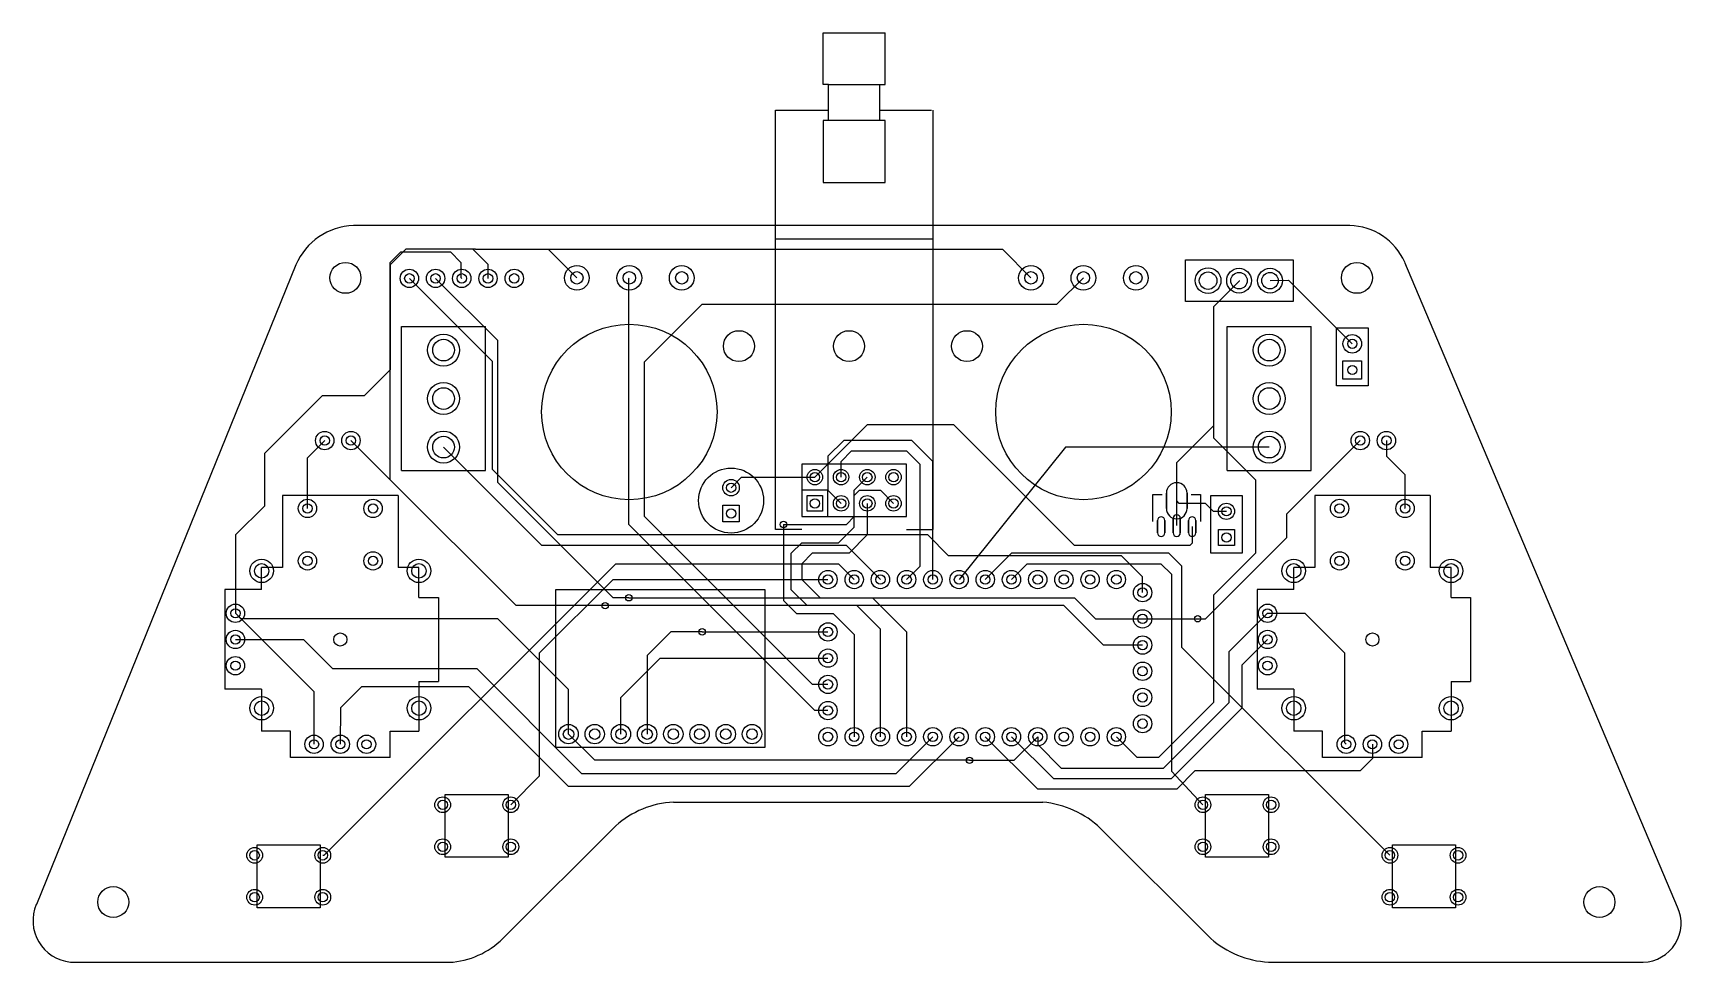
# Model space of a CAD drawing. Header units: millimetres. Extents: x 50 to 210, y -99 to -9.
import ezdxf

# ---------------------------------------------------------------- set-up
doc = ezdxf.new("R2010")
doc.units = ezdxf.units.MM

msp = doc.modelspace()

# ---------------------------------------------------------------- linework, layer by layer
for points in [[(127.29, -14.26), (126.79, -14.26), (126.79, -9.26)], [(126.79, -9.26), (132.79, -9.26)], [(127.29, -14.26), (132.79, -14.26), (132.79, -9.26)], [(127.29, -17.76), (127.29, -14.26)], [(132.29, -17.76), (132.29, -14.26)], [(124.71, -57.4), (122.17, -57.4), (122.17, -16.76), (127.29, -16.76)], [(132.29, -16.76), (137.29, -16.76)], [(137.41, -16.76), (137.41, -57.4)], [(177.8, -27.94), (81.28, -27.94)], [(93.11, -30.23), (86.36, -30.23), (84.84, -31.75), (84.84, -41.91), (82.3, -44.45), (78.23, -44.45), (72.64, -50.04), (72.64, -55.12), (69.85, -57.91), (69.84, -65.51)], [(94.31, -33.05), (94.31, -31.69), (92.84, -30.23)], [(93.11, -30.23), (100.15, -30.23), (102.92, -33)], [(100.15, -30.23), (144.15, -30.23), (146.92, -33)], [(122.17, -29.21), (137.41, -29.21)], [(75.69, -31.75), (50.55, -93.73)], [(105.66, -64.77), (97.03, -64.77), (84.84, -52.58), (84.84, -31.5), (85.85, -30.48), (90.68, -30.48), (91.69, -31.5), (91.69, -32.97), (91.77, -33.05)], [(209.55, -93.98), (183.13, -31.5)], [(157.73, -63.51), (157.73, -61.98), (155.7, -59.94), (138.94, -59.94), (136.91, -57.91), (101.09, -57.91), (94.74, -51.56), (94.74, -41.1), (86.69, -33.05)], [(107.95, -64.01), (106.43, -64.01), (95.25, -52.83), (95.25, -39.07), (89.23, -33.05)], [(127.25, -74.94), (125.99, -74.94), (107.95, -56.9), (107.95, -33.05), (108, -33)], [(127.25, -72.4), (125.74, -72.4), (109.47, -56.13), (109.47, -41.15), (115.06, -35.56), (149.44, -35.56), (152, -33)], [(167.08, -33.27), (167.11, -33.3), (164.59, -35.81), (164.59, -48.51), (168.66, -52.58), (168.66, -59.69), (164.59, -63.75), (164.59, -74.17), (159.26, -79.5), (157.22, -79.5), (155.19, -77.48)], [(170.08, -33.27), (171.88, -33.22), (178.05, -39.39)], [(85.94, -51.68), (85.94, -37.71)], [(85.94, -37.71), (94.06, -37.71)], [(94.06, -51.68), (94.06, -37.71)], [(165.94, -51.68), (165.94, -37.71)], [(165.94, -37.71), (174.06, -37.71)], [(174.06, -51.68), (174.06, -37.71)], [(162.54, -57.11), (162.54, -58.7), (162.31, -58.93), (151.13, -58.93), (139.45, -47.24), (131.06, -47.24), (125.98, -52.32)], [(161.04, -57.01), (161.04, -50.91), (164.59, -47.35)], [(76.82, -55.35), (76.82, -50.43), (78.49, -48.77)], [(84.84, -52.58), (81.03, -48.77)], [(132.33, -62.24), (132.33, -62.24), (129.03, -58.93), (99.53, -58.93), (90, -49.4)], [(137.41, -62.24), (137.41, -50.8), (135.38, -48.77), (128.78, -48.77), (127.25, -50.29), (127.25, -53.59), (128.52, -54.86)], [(170, -49.4), (150.25, -49.4), (139.95, -62.24)], [(163.07, -66.04), (163.83, -66.04), (171.7, -58.17), (171.7, -55.88), (178.82, -48.77)], [(181.36, -48.77), (181.36, -50.29), (183.13, -52.07), (183.13, -55.31), (183.17, -55.35)], [(128.52, -52.32), (128.52, -50.8), (129.54, -49.78), (134.87, -49.78), (136.14, -51.05), (136.14, -60.97), (134.87, -62.24)], [(85.94, -51.68), (94.06, -51.68)], [(117.86, -53.34), (118.87, -52.32), (125.98, -52.32), (125.98, -52.32)], [(122.94, -56.9), (129.03, -56.9), (129.79, -56.13), (129.79, -53.59), (131.06, -52.32)], [(165.94, -51.68), (174.06, -51.68)], [(85.59, -54.08), (74.41, -54.08)], [(74.41, -54.08), (74.41, -61.07)], [(85.59, -54.08), (85.59, -61.07)], [(132.33, -77.48), (132.33, -67.06), (130.05, -64.77), (125.22, -64.77), (123.7, -63.25), (123.7, -59.69), (124.71, -58.67), (128.27, -58.67), (129.79, -57.15), (129.79, -54.1), (130.3, -53.59), (132.33, -53.59), (133.6, -54.86)], [(127.25, -56.13), (127.25, -53.59), (124.71, -53.59)], [(158.74, -56.61), (158.74, -54.01), (159.64, -54.01)], [(162.44, -54.01), (163.34, -54.01), (163.34, -56.61)], [(185.59, -54.08), (174.41, -54.08)], [(174.41, -54.08), (174.41, -61.07)], [(185.59, -54.08), (185.59, -61.07)], [(131.06, -54.86), (131.06, -57.91), (129.29, -59.69), (125.73, -59.69), (124.71, -60.71), (124.71, -62.23), (126.49, -64.01), (131.57, -64.01), (134.87, -67.31), (134.87, -77.48)], [(165.86, -55.63), (164.59, -55.63), (163.83, -54.86), (161.29, -54.86), (161.04, -54.61)], [(122.94, -56.9), (122.94, -64.26), (124.21, -65.53), (127.76, -65.53), (129.79, -67.56), (129.79, -77.48)], [(134.87, -57.4), (137.41, -57.4)], [(181.7, -88.97), (161.54, -68.84), (161.54, -60.96), (160.27, -59.69), (145.04, -59.69), (142.49, -62.24)], [(74.41, -61.07), (72.38, -61.07)], [(72.38, -63.22), (72.38, -61.07)], [(78.3, -88.97), (78.42, -88.97), (106.68, -60.71), (128.26, -60.71), (129.79, -62.24)], [(87.62, -61.07), (85.59, -61.07)], [(87.62, -63.99), (87.62, -61.07)], [(96.52, -84.07), (99.31, -81.28), (99.31, -69.34), (106.43, -62.23), (127.25, -62.24)], [(145.03, -62.24), (146.56, -60.71), (159.51, -60.71), (160.53, -61.72), (160.53, -80.8), (163.58, -84.07)], [(174.41, -61.07), (172.38, -61.07)], [(172.38, -63.22), (172.38, -61.07)], [(187.62, -61.07), (185.59, -61.07)], [(187.62, -63.99), (187.62, -61.07)], [(72.38, -63.22), (68.82, -63.22)], [(68.82, -63.22), (68.82, -72.88)], [(172.38, -63.22), (168.82, -63.22)], [(168.82, -63.22), (168.82, -72.88)], [(87.62, -63.99), (89.52, -63.99)], [(89.52, -63.99), (89.52, -72.11)], [(157.73, -68.59), (153.93, -68.59), (150.11, -64.77), (105.66, -64.77)], [(107.95, -64.01), (151.13, -64.01), (153.16, -66.04), (157.73, -66.05)], [(187.62, -63.99), (189.52, -63.99)], [(189.52, -63.99), (189.52, -72.11)], [(102.11, -77.22), (102.11, -72.9), (95.25, -66.04), (70.37, -66.04), (69.84, -65.51)], [(77.46, -78.21), (77.46, -73.13), (69.84, -65.51)], [(147.57, -77.48), (147.57, -78.23), (149.86, -80.52), (159.77, -80.52), (166.12, -74.17), (166.12, -69.23), (169.84, -65.51)], [(157.73, -66.05), (163.06, -66.05), (163.07, -66.04)], [(169.84, -65.51), (173.46, -65.51), (177.29, -69.34), (177.29, -78.04), (177.46, -78.21)], [(69.84, -68.05), (76.43, -68.05), (79.25, -70.87), (93.22, -70.87), (103.38, -81.03), (133.86, -81.03), (137.41, -77.48)], [(115.06, -67.31), (112.01, -67.31), (109.73, -69.6), (109.73, -77.22)], [(115.06, -67.31), (127.25, -67.31), (127.25, -67.32)], [(145.03, -77.48), (149.1, -81.53), (160.53, -81.53), (167.39, -74.68), (167.39, -70.51), (169.84, -68.05)], [(107.19, -77.22), (107.19, -73.66), (111, -69.85), (127.25, -69.85), (127.25, -69.86)], [(72.38, -72.88), (68.82, -72.88)], [(72.38, -72.88), (72.38, -76.94)], [(139.95, -77.48), (135.13, -82.3), (102.11, -82.3), (92.46, -72.64), (82.04, -72.64), (80.01, -74.68), (80, -78.21)], [(87.62, -72.11), (87.62, -76.94)], [(87.62, -72.11), (89.52, -72.11)], [(172.38, -72.88), (168.82, -72.88)], [(172.38, -72.88), (172.38, -76.94)], [(187.62, -72.11), (187.62, -76.94)], [(187.62, -72.11), (189.52, -72.11)], [(75.17, -76.94), (72.38, -76.94)], [(75.17, -79.48), (75.17, -76.94)], [(84.83, -79.48), (84.83, -76.94)], [(84.83, -76.94), (87.62, -76.94)], [(140.97, -79.76), (104.65, -79.76), (102.11, -77.22)], [(140.97, -79.76), (145.29, -79.76), (147.57, -77.48)], [(180, -78.21), (180, -79.59), (178.82, -80.77), (162.81, -80.77), (161.04, -82.55), (147.57, -82.55), (142.49, -77.48)], [(175.17, -76.94), (172.38, -76.94)], [(175.17, -79.48), (175.17, -76.94)], [(184.83, -79.48), (184.83, -76.94)], [(184.83, -76.94), (187.62, -76.94)], [(84.83, -79.48), (75.17, -79.48)], [(184.83, -79.48), (175.17, -79.48)], [(112.27, -83.82), (148.08, -83.82)], [(96.01, -96.77), (106.68, -86.11)], [(153.67, -86.36), (164.34, -97.03)], [(53.85, -99.31), (55.88, -99.31)], [(55.88, -99.31), (90.93, -99.31)], [(169.93, -99.31), (205.74, -99.31), (206.25, -99.31)]]:
    msp.add_lwpolyline(points)
for points in [[(129.79, -17.76), (126.79, -17.76), (126.79, -23.76), (132.79, -23.76), (132.79, -17.76), (129.79, -17.76)], [(168.25, -35.3), (168.25, -35.3), (161.9, -35.3), (161.9, -31.24), (172.32, -31.24), (172.32, -35.3), (168.25, -35.3), (168.25, -35.3)], [(179.58, -43.45), (176.53, -43.45), (176.53, -37.86), (179.58, -37.86), (179.58, -43.45)], [(178.95, -41.03), (178.95, -42.83), (177.15, -42.83), (177.15, -41.03)], [(124.71, -56.13), (134.87, -56.13), (134.87, -51.05), (124.71, -51.05), (124.71, -56.13)], [(125.23, -54.11), (126.73, -54.11), (126.73, -55.61), (125.23, -55.61)], [(160.04, -53.86), (160.04, -55.36)], [(162.04, -53.86), (162.04, -55.36)], [(164.34, -54.1), (167.39, -54.1), (167.39, -59.69), (164.34, -59.69), (164.34, -54.1)], [(118.66, -55.04), (118.66, -56.64), (117.06, -56.64), (117.06, -55.04)], [(159.18, -56.51), (159.18, -57.71)], [(159.88, -56.51), (159.88, -57.71)], [(160.69, -56.31), (160.69, -57.71)], [(161.39, -56.31), (161.39, -57.71)], [(162.19, -56.51), (162.19, -57.71)], [(162.89, -56.51), (162.89, -57.71)], [(166.65, -58.95), (165.08, -58.95), (165.08, -57.38), (166.65, -57.38)], [(121.16, -78.49), (121.16, -78.49), (121.16, -63.25), (100.84, -63.25), (100.84, -78.49), (121.16, -78.49)], [(90.17, -83.06), (96.27, -83.06), (96.27, -89.15), (90.17, -89.15), (90.17, -83.06)], [(163.83, -83.06), (169.93, -83.06), (169.93, -89.15), (163.83, -89.15), (163.83, -83.06)], [(71.95, -87.95), (78.05, -87.95), (78.05, -94.05), (71.95, -94.05), (71.95, -87.95)], [(181.95, -87.95), (188.05, -87.95), (188.05, -94.05), (181.95, -94.05), (181.95, -87.95)]]:
    msp.add_lwpolyline(points, close=True)
for centre, radius in [((80.5, -33), 1.5), ((102.92, -33), 1.2), ((108, -33), 1.2), ((113.08, -33), 1.2), ((146.92, -33), 1.2), ((152, -33), 1.2), ((157.08, -33), 1.2), ((178.5, -33), 1.5), ((86.69, -33.05), 0.889), ((86.69, -33.05), 0.457), ((89.23, -33.05), 0.889), ((89.23, -33.05), 0.457), ((91.77, -33.05), 0.889), ((91.77, -33.05), 0.457), ((94.31, -33.05), 0.889), ((94.31, -33.05), 0.457), ((96.85, -33.05), 0.889), ((96.85, -33.05), 0.457), ((102.92, -33), 0.6), ((108, -33), 0.6), ((113.08, -33), 0.6), ((146.92, -33), 0.6), ((152, -33), 0.6), ((157.08, -33), 0.6), ((164.08, -33.27), 1.25), ((164.08, -33.27), 0.85), ((167.08, -33.27), 1.2), ((167.08, -33.27), 0.8), ((170.08, -33.27), 1.2), ((170.08, -33.27), 0.8), ((108, -46), 8.5), ((118.62, -39.62), 1.5), ((129.29, -39.62), 1.5), ((140.72, -39.62), 1.5), ((152, -46), 8.5), ((90, -40), 1.55), ((90, -40), 1.05), ((170, -40), 1.55), ((170, -40), 1.05), ((178.05, -39.39), 0.9), ((178.05, -39.39), 0.445), ((178.05, -41.93), 0.445), ((90, -44.7), 1.55), ((90, -44.7), 1.05), ((170, -44.7), 1.55), ((170, -44.7), 1.05), ((78.49, -48.77), 0.889), ((81.03, -48.77), 0.889), ((90, -49.4), 1.55), ((170, -49.4), 1.55), ((178.82, -48.77), 0.889), ((181.36, -48.77), 0.889), ((78.49, -48.77), 0.457), ((81.03, -48.77), 0.457), ((90, -49.4), 1.05), ((170, -49.4), 1.05), ((178.82, -48.77), 0.457), ((181.36, -48.77), 0.457), ((117.86, -54.59), 3.15), ((117.86, -53.34), 0.8), ((125.98, -52.32), 0.749), ((125.98, -52.32), 0.457), ((128.52, -52.32), 0.749), ((128.52, -52.32), 0.457), ((131.06, -52.32), 0.749), ((131.06, -52.32), 0.457), ((133.6, -52.32), 0.749), ((133.6, -52.32), 0.457), ((117.86, -53.34), 0.45), ((128.52, -54.86), 0.749), ((131.06, -54.86), 0.749), ((133.6, -54.86), 0.749), ((76.82, -55.35), 0.889), ((76.82, -55.35), 0.45), ((83.17, -55.35), 0.889), ((83.17, -55.35), 0.45), ((117.86, -55.84), 0.45), ((125.98, -54.86), 0.457), ((128.52, -54.86), 0.457), ((131.06, -54.86), 0.457), ((133.6, -54.86), 0.457), ((165.86, -55.63), 0.785), ((165.86, -55.63), 0.445), ((176.82, -55.35), 0.889), ((176.82, -55.35), 0.45), ((183.17, -55.35), 0.889), ((183.17, -55.35), 0.45), ((122.94, -56.9), 0.31), ((165.86, -58.17), 0.445), ((72.38, -61.4), 1.14), ((76.82, -60.43), 0.889), ((76.82, -60.43), 0.45), ((83.17, -60.43), 0.889), ((83.17, -60.43), 0.45), ((87.62, -61.4), 1.14), ((172.38, -61.4), 1.14), ((176.82, -60.43), 0.889), ((176.82, -60.43), 0.45), ((183.17, -60.43), 0.889), ((183.17, -60.43), 0.45), ((187.62, -61.4), 1.14), ((72.38, -61.4), 0.699), ((87.62, -61.4), 0.699), ((127.25, -62.24), 0.889), ((127.25, -62.24), 0.457), ((129.79, -62.24), 0.889), ((129.79, -62.24), 0.457), ((132.33, -62.24), 0.889), ((132.33, -62.24), 0.457), ((134.87, -62.24), 0.889), ((134.87, -62.24), 0.457), ((137.41, -62.24), 0.889), ((137.41, -62.24), 0.457), ((139.95, -62.24), 0.889), ((139.95, -62.24), 0.457), ((142.49, -62.24), 0.889), ((142.49, -62.24), 0.457), ((145.03, -62.24), 0.889), ((145.03, -62.24), 0.457), ((147.57, -62.24), 0.889), ((147.57, -62.24), 0.457), ((150.11, -62.24), 0.889), ((150.11, -62.24), 0.457), ((152.65, -62.24), 0.889), ((152.65, -62.24), 0.457), ((155.19, -62.24), 0.889), ((155.19, -62.24), 0.457), ((172.38, -61.4), 0.699), ((187.62, -61.4), 0.699), ((107.95, -64.01), 0.31), ((157.73, -63.51), 0.889), ((157.73, -63.51), 0.457), ((69.84, -65.51), 0.889), ((69.84, -65.51), 0.445), ((105.66, -64.77), 0.31), ((157.73, -66.05), 0.889), ((169.84, -65.51), 0.889), ((169.84, -65.51), 0.445), ((115.06, -67.31), 0.31), ((127.25, -67.32), 0.889), ((127.25, -67.32), 0.457), ((157.73, -66.05), 0.457), ((163.07, -66.04), 0.31), ((69.84, -68.05), 0.889), ((69.84, -68.05), 0.445), ((80, -68.05), 0.635), ((157.73, -68.59), 0.889), ((157.73, -68.59), 0.457), ((169.84, -68.05), 0.889), ((169.84, -68.05), 0.445), ((180, -68.05), 0.635), ((69.84, -70.59), 0.889), ((69.84, -70.59), 0.445), ((127.25, -69.86), 0.889), ((127.25, -69.86), 0.457), ((157.73, -71.13), 0.889), ((169.84, -70.59), 0.889), ((169.84, -70.59), 0.445), ((127.25, -72.4), 0.889), ((157.73, -71.13), 0.457), ((127.25, -72.4), 0.457), ((157.73, -73.67), 0.889), ((157.73, -73.67), 0.457), ((72.38, -74.71), 1.14), ((72.38, -74.71), 0.699), ((87.62, -74.71), 1.14), ((87.62, -74.71), 0.699), ((127.25, -74.94), 0.889), ((127.25, -74.94), 0.457), ((172.38, -74.71), 1.14), ((172.38, -74.71), 0.699), ((187.62, -74.71), 1.14), ((187.62, -74.71), 0.699), ((102.11, -77.22), 0.94), ((104.65, -77.22), 0.94), ((107.19, -77.22), 0.94), ((109.73, -77.22), 0.94), ((112.27, -77.22), 0.94), ((114.81, -77.22), 0.94), ((117.35, -77.22), 0.94), ((119.89, -77.22), 0.94), ((127.25, -77.48), 0.889), ((129.79, -77.48), 0.889), ((132.33, -77.48), 0.889), ((134.87, -77.48), 0.889), ((137.41, -77.48), 0.889), ((139.95, -77.48), 0.889), ((142.49, -77.48), 0.889), ((145.03, -77.48), 0.889), ((147.57, -77.48), 0.889), ((150.11, -77.48), 0.889), ((152.65, -77.48), 0.889), ((155.19, -77.48), 0.889), ((157.73, -76.21), 0.889), ((157.73, -76.21), 0.457), ((77.46, -78.21), 0.889), ((77.46, -78.21), 0.445), ((80, -78.21), 0.889), ((80, -78.21), 0.445), ((82.54, -78.21), 0.889), ((82.54, -78.21), 0.445), ((102.11, -77.22), 0.508), ((104.65, -77.22), 0.508), ((107.19, -77.22), 0.508), ((109.73, -77.22), 0.508), ((112.27, -77.22), 0.508), ((114.81, -77.22), 0.508), ((117.35, -77.22), 0.508), ((119.89, -77.22), 0.508), ((127.25, -77.48), 0.457), ((129.79, -77.48), 0.457), ((132.33, -77.48), 0.457), ((134.87, -77.48), 0.457), ((137.41, -77.48), 0.457), ((139.95, -77.48), 0.457), ((142.49, -77.48), 0.457), ((145.03, -77.48), 0.457), ((147.57, -77.48), 0.457), ((150.11, -77.48), 0.457), ((152.65, -77.48), 0.457), ((155.19, -77.48), 0.457), ((177.46, -78.21), 0.889), ((177.46, -78.21), 0.445), ((180, -78.21), 0.889), ((180, -78.21), 0.445), ((182.54, -78.21), 0.889), ((182.54, -78.21), 0.445), ((140.97, -79.76), 0.31), ((89.92, -84.07), 0.762), ((89.92, -84.07), 0.457), ((96.52, -84.07), 0.762), ((96.52, -84.07), 0.457), ((163.58, -84.07), 0.762), ((163.58, -84.07), 0.457), ((170.18, -84.07), 0.762), ((170.18, -84.07), 0.457), ((89.92, -88.14), 0.762), ((89.92, -88.14), 0.457), ((96.52, -88.14), 0.762), ((96.52, -88.14), 0.457), ((163.58, -88.14), 0.762), ((163.58, -88.14), 0.457), ((170.18, -88.14), 0.762), ((170.18, -88.14), 0.457), ((71.7, -88.97), 0.762), ((71.7, -88.97), 0.457), ((78.3, -88.97), 0.762), ((78.3, -88.97), 0.457), ((181.7, -88.97), 0.762), ((181.7, -88.97), 0.457), ((188.3, -88.97), 0.762), ((188.3, -88.97), 0.457), ((58, -93.5), 1.5), ((71.7, -93.03), 0.762), ((71.7, -93.03), 0.457), ((78.3, -93.03), 0.762), ((78.3, -93.03), 0.457), ((181.7, -93.03), 0.762), ((181.7, -93.03), 0.457), ((188.3, -93.03), 0.762), ((188.3, -93.03), 0.457), ((202, -93.5), 1.5)]:
    msp.add_circle(centre, radius)
for centre, radius, start, end in [((81.44, -34.17), 6.23, 91.4363, 157.1375), ((177.7, -33.86), 5.92, 23.5455, 89.0743), ((161.04, -53.86), 1, 360, 180), ((161.04, -55.36), 1, 180, 360), ((159.53, -56.51), 0.35, 360, 180), ((161.04, -56.31), 0.35, 360, 180), ((162.54, -56.51), 0.35, 360, 180), ((159.53, -57.71), 0.35, 180, 360), ((161.04, -57.71), 0.35, 180, 360), ((162.54, -57.71), 0.35, 180, 360), ((112.77, -93.01), 9.21, 93.1063, 131.3917), ((147.15, -93.28), 9.51, 46.7217, 84.3904), ((54.24, -95.31), 4.02, 156.8123, 264.3462), ((206.16, -95.57), 3.75, 271.3713, 25.1097), ((90.04, -91.19), 8.18, 276.2405, 316.8896), ((170.42, -90.12), 9.21, 228.6083, 266.8937)]:
    msp.add_arc(centre, radius, start, end)

doc.saveas('drawing.dxf')
